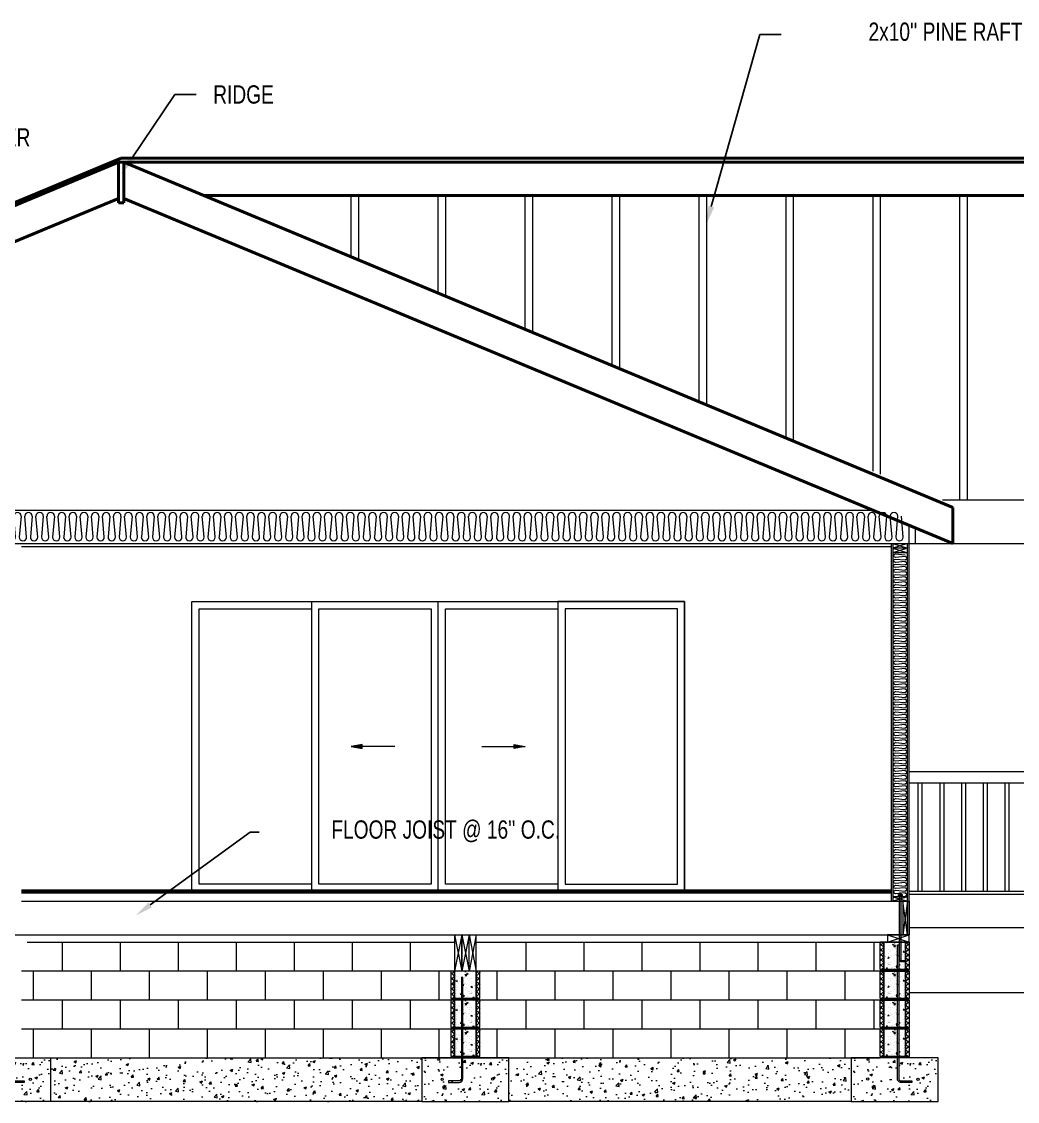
# Model space of a CAD drawing. Header units: inches. Extents: x 26998 to 46838, y -509 to 4343.
# Drawn here: x 39181.8 to 39456.6, y 1335.1 to 1633.2 of the extents above; entities that cross this region are included whole.
import ezdxf
from ezdxf import colors
from ezdxf.entities.mleader import LeaderData, LeaderLine
from ezdxf.math import Vec2, Vec3

# ---------------------------------------------------------------- set-up
doc = ezdxf.new("R2010")
doc.units = ezdxf.units.IN
doc.header["$LTSCALE"] = 0.5
doc.header["$MEASUREMENT"] = 0
for name, color, linetype, lineweight in [('A-COLS', 52, 'Continuous', 9), ('A-DETL-GENF', 92, 'Continuous', 9), ('A-Door', 31, 'Continuous', 25), ('A-FLOR', 192, 'Continuous', 18), ('A-FLOR-HRAL', 11, 'Continuous', 9), ('A-ROOF', 132, 'Continuous', 18), ('CAD_  Default_Lines', 7, 'Continuous', 5), ('Common', 4, 'Continuous', 5), ('HATCH', 24, 'Continuous', 9), ('I-WALL', 2, 'Continuous', 18), ('S-BEAM', 12, 'Continuous', 9), ('SWING', 4, 'Continuous', 5)]:
    doc.layers.add(name, color=color, linetype=linetype, lineweight=lineweight)
doc.layers.add('Insulate', color=7, linetype='Continuous', lineweight=0, true_color=0x918d8e)
doc.layers.add('S-FNDN', color=32, linetype='Continuous', lineweight=5, transparency=0.5)
doc.styles.get("Standard").update_dxf_attribs({"font": 'romans.shx', "width": 0.75})

# ---------------------------------------------------------------- blocks, each defined once
blk = doc.blocks.new('Door-Double-Sliding - 68_ x 80_-V1-Section 1')
at = {"layer": 'A-Door'}
blk.add_hatch(color=256, dxfattribs=at).paths.add_polyline_path([(-53.27, 39.47), (-53.27, 40.53), (-56.29, 40)], flags=0)
at = {"layer": 'A-DETL-GENF'}
for p, q in [((-53.27, 40.53), (-56.29, 40)), ((-56.29, 40), (-53.27, 39.47)), ((-44.29, 40), (-56.29, 40)), ((-53.27, 39.47), (-53.27, 40.53))]:
    blk.add_line(p, q, dxfattribs=at)
at = {"layer": 'A-Door', "lineweight": 9}
for p, q in [((-98.29, 2), (-98.29, 78)), ((-98.29, 78), (-67.29, 78)), ((-67.29, 80), (-67.29, 0)), ((-65.29, 78), (-34.29, 78)), ((-65.29, 2), (-65.29, 78)), ((-34.29, 78), (-34.29, 2)), ((-32.29, 0), (-32.29, 80)), ((-67.29, 2), (-98.29, 2)), ((-34.29, 2), (-65.29, 2))]:
    blk.add_line(p, q, dxfattribs=at)
blk = doc.blocks.new('Railing - 1_-508546-Section 1')
at = {"layer": 'A-FLOR-HRAL'}
for p, q in [((202.21, 30), (202.21, 0)), ((203.21, 0), (203.21, 30))]:
    blk.add_line(p, q, dxfattribs=at)
blk = doc.blocks.new('Railing - 1_-V3-Section 1')
at = {"layer": 'A-FLOR-HRAL'}
for p, q in [((196.21, 0), (196.21, 30)), ((197.21, 30), (197.21, 0))]:
    blk.add_line(p, q, dxfattribs=at)
blk = doc.blocks.new('Railing - Railing-508842-Section 1')
at = {"layer": 'A-FLOR-HRAL'}
for p, q in [((199.71, 33), (97.71, 33)), ((201.71, 33), (201.71, 30)), ((203.71, 33), (201.71, 33)), ((203.71, 30), (203.71, 33)), ((97.71, 30), (199.71, 30)), ((201.71, 30), (203.71, 30))]:
    blk.add_line(p, q, dxfattribs=at)
for name, p in [('Railing - 1_-V3-Section 1', (-96, 0)), ('Railing - 1_-V3-Section 1', (-90, 0)), ('Railing - 1_-V3-Section 1', (-84, 0)), ('Railing - 1_-V3-Section 1', (-78, 0)), ('Railing - 1_-V3-Section 1', (-72, 0)), ('Railing - 1_-V3-Section 1', (-66, 0)), ('Railing - 1_-V3-Section 1', (-60, 0)), ('Railing - 1_-V3-Section 1', (-54, 0)), ('Railing - 1_-V3-Section 1', (-48, 0)), ('Railing - 1_-V3-Section 1', (-42, 0)), ('Railing - 1_-V3-Section 1', (-36, 0)), ('Railing - 1_-V3-Section 1', (-30, 0)), ('Railing - 1_-V3-Section 1', (-24, 0)), ('Railing - 1_-V3-Section 1', (-18, 0)), ('Railing - 1_-V3-Section 1', (-12, 0)), ('Railing - 1_-V3-Section 1', (-6, 0)), ('Railing - 1_-V3-Section 1', (0, 0)), ('Railing - 1_-508546-Section 1', (0, 0))]:
    blk.add_blockref(name, p)
blk = doc.blocks.new('Structural Framing 29 - Structural Framing 29-550016-Section 1')
at = {"layer": 'S-BEAM'}
h = blk.add_hatch(dxfattribs=at)
h.set_pattern_fill('FP_3', color=256, style=0, pattern_type=2)
h.set_pattern_definition([(45, (-305.964, 47.068), (-3.18198, 3.18198), [])])
h.paths.add_polyline_path([(199.71, 96), (205.71, 96), (205.71, 108), (199.71, 108)], flags=0)
for p, q in [((199.71, 108), (106.91, 108)), ((99.46, 96), (99.46, 100.27)), ((99.46, 96), (199.71, 96))]:
    blk.add_line(p, q, dxfattribs=at)
at = {"layer": 'S-BEAM', "lineweight": 40}
for p, q in [((199.71, 108), (199.71, 96)), ((205.71, 108), (199.71, 108)), ((205.71, 96), (205.71, 108)), ((199.71, 96), (205.71, 96))]:
    blk.add_line(p, q, dxfattribs=at)
blk = doc.blocks.new('*U643')
at = {"layer": 'Insulate', "transparency": 33554687}
for p, q in [((2.92, -0.25), (-2.92, 0.25)), ((-2.92, -1.78), (2.92, -1.27))]:
    blk.add_line(p, q, dxfattribs=at)
for centre, start, end in [((-2.92, -0.76), 90, 270), ((2.92, 0.76), 270, 90)]:
    blk.add_arc(centre, 1.02, start, end, dxfattribs=at)
blk = doc.blocks.new('*U644')
at = {"layer": 'Insulate', "color": 0, "linetype": 'ByBlock', "lineweight": -2, "transparency": 16777216}
for p in [(0, 0), (0, -3.0625), (0, -6.125), (0, -9.1875), (0, -12.25), (0, -15.3125), (0, -18.375), (0, -21.4375), (0, -24.5), (0, -27.5625), (0, -30.625), (0, -33.6875), (0, -36.75), (0, -39.8125), (0, -42.875), (0, -45.9375), (0, -49), (0, -52.0625), (0, -55.125), (0, -58.1875), (0, -61.25), (0, -64.3125), (0, -67.375), (0, -70.4375), (0, -73.5), (0, -76.5625), (0, -79.625), (0, -82.6875), (0, -85.75), (0, -88.8125), (0, -91.875), (0, -94.9375), (0, -98), (0, -101.0625), (0, -104.125), (0, -107.1875), (0, -110.25), (0, -113.3125), (0, -116.375), (0, -119.4375), (0, -122.5), (0, -125.5625), (0, -128.625), (0, -131.6875), (0, -134.75), (0, -137.8125), (0, -140.875), (0, -143.9375), (0, -147), (0, -150.0625), (0, -153.125), (0, -156.1875), (0, -159.25), (0, -162.3125), (0, -165.375), (0, -168.4375), (0, -171.5), (0, -174.5625), (0, -177.625), (0, -180.6875), (0, -183.75), (0, -186.8125), (0, -189.875), (0, -192.9375), (0, -196), (0, -199.0625), (0, -202.125), (0, -205.1875), (0, -208.25), (0, -211.3125), (0, -214.375), (0, -217.4375), (0, -220.5), (0, -223.5625), (0, -226.625), (0, -229.6875), (0, -232.75), (0, -235.8125), (0, -238.875), (0, -241.9375), (0, -245), (0, -248.0625), (0, -251.125), (0, -254.1875), (0, -257.25), (0, -260.3125), (0, -263.375), (0, -266.4375), (0, -269.5), (0, -272.5625), (0, -275.625), (0, -278.6875), (0, -281.75), (0, -284.8125), (0, -287.875), (0, -290.9375), (0, -294), (0, -297.0625), (0, -300.125), (0, -303.1875), (0, -306.25), (0, -309.3125), (0, -312.375), (0, -315.4375), (0, -318.5), (0, -321.5625), (0, -324.625), (0, -327.6875), (0, -330.75), (0, -333.8125), (0, -336.875), (0, -339.9375), (0, -343), (0, -346.0625), (0, -349.125), (0, -352.1875), (0, -355.25), (0, -358.3125), (0, -361.375), (0, -364.4375), (0, -367.5), (0, -370.5625), (0, -373.625), (0, -376.6875), (0, -379.75), (0, -382.8125), (0, -385.875), (0, -388.9375), (0, -392), (0, -395.0625), (0, -398.125), (0, -401.1875), (0, -404.25), (0, -407.3125), (0, -410.375), (0, -413.4375), (0, -416.5), (0, -419.5625), (0, -422.625), (0, -425.6875), (0, -428.75)]:
    blk.add_blockref('*U643', p, dxfattribs=at)
blk = doc.blocks.new('-CAD Details ToolKit_ 8_ CMU w_ Grout')
at = {"layer": 'Common', "transparency": 33554687}
for points in [[(-3.81, 0.01), (-3.81, 7.62), (-2.81, 7.62), (-2.81, 0.01)], [(-3.69, 7.62), (-3.69, 8), (4.06, 8), (4.06, 7.62)], [(-2.81, 0.01), (-2.81, 7.62), (3.19, 7.62), (3.19, 0.01)], [(3.19, 0.01), (3.19, 7.62), (4.19, 7.62), (4.19, 0.01)]]:
    blk.add_lwpolyline(points, close=True, dxfattribs=at)
at = {"layer": 'HATCH', "transparency": 33554687}
for p, q in [((-3.81, 7.5), (-3.8, 7.52)), ((-3.81, 6.64), (-3.66, 6.49)), ((-3.81, 6.09), (-3.63, 6.27)), ((-3.8, 7.52), (-3.69, 7.62)), ((-2.81, 5.64), (-3.66, 6.49)), ((-3.63, 6.27), (-2.81, 7.09)), ((-3.38, 7.62), (-2.81, 7.06)), ((-2.81, 7.55), (-2.81, 7.55)), ((-2.81, 7.43), (-2.81, 7.43)), ((-2.81, 6.83), (-2.81, 6.83)), ((-2.76, 7.59), (-2.76, 7.59)), ((-2.71, 7.62), (-2.71, 7.62)), ((-2.62, 6.85), (-2.62, 6.85)), ((-2.57, 6.12), (-2.57, 6.12)), ((-2.54, 7.26), (-2.54, 7.26)), ((-2.32, 6.31), (-2.32, 6.31)), ((-2.29, 6.89), (-2.29, 6.89)), ((-1.69, 6.72), (-1.69, 6.72)), ((-1.39, 7.52), (-1.3, 7.62)), ((-1.39, 7.52), (-1.09, 7.5)), ((-1.27, 6.39), (-0.92, 6.52)), ((-1.27, 6.39), (-1.02, 6.22)), ((-1.09, 7.5), (-1.11, 7.62)), ((-1.04, 7.06), (-1.04, 7.06)), ((-1.02, 6.22), (-0.92, 6.52)), ((-0.66, 6.7), (-0.27, 7.1)), ((-0.66, 6.7), (-0.22, 6.63)), ((-0.22, 6.63), (-0.27, 7.1)), ((0.24, 6.66), (0.24, 6.66)), ((0.38, 7.25), (0.38, 7.25)), ((0.45, 7.62), (0.45, 7.62)), ((0.86, 7.13), (0.86, 7.13)), ((0.99, 7.13), (0.99, 7.13)), ((1.44, 6.31), (1.44, 6.31)), ((1.5, 7.62), (1.5, 7.62)), ((1.51, 6.27), (1.51, 6.27)), ((1.71, 6.14), (1.71, 6.14)), ((1.71, 6.14), (1.71, 6.14)), ((1.77, 6.21), (1.77, 6.21)), ((1.77, 6.21), (1.77, 6.21)), ((1.86, 6.33), (1.86, 6.33)), ((1.86, 6.33), (1.86, 6.33)), ((1.87, 7.62), (1.87, 7.62)), ((1.98, 5.97), (1.98, 5.97)), ((2, 6.2), (2, 6.2)), ((2.02, 7.53), (2.02, 7.53)), ((2.2, 7.21), (2.44, 7.5)), ((2.2, 7.21), (2.49, 7.18)), ((2.23, 6), (2.23, 6)), ((2.28, 6.6), (2.28, 6.6)), ((2.5, 7.2), (2.44, 7.5)), ((2.49, 7.18), (2.5, 7.18)), ((2.5, 7.18), (2.5, 7.2)), ((2.51, 7.22), (2.51, 7.22)), ((2.51, 7.22), (2.51, 7.22)), ((2.58, 7.17), (2.58, 7.17)), ((3.14, 7.56), (3.14, 7.56)), ((3.14, 7.56), (3.14, 7.56)), ((3.16, 7.56), (3.16, 7.56)), ((3.19, 7.57), (3.19, 7.57)), ((3.19, 7.06), (3.25, 7.12)), ((3.27, 7.01), (3.19, 7.09)), ((3.19, 7.02), (3.19, 7.02)), ((3.19, 7.01), (3.19, 7.01)), ((3.25, 7.12), (3.76, 7.62)), ((3.27, 7.01), (4.19, 6.09)), ((3.42, 5.87), (4.19, 6.64)), ((4.19, 7.5), (4.06, 7.62)), ((-3.81, 5.23), (-3.45, 4.86)), ((-3.81, 4.67), (-3.47, 5.02)), ((-3.81, 3.81), (-3.24, 3.24)), ((-3.81, 3.26), (-3.31, 3.77)), ((-3.47, 5.02), (-2.81, 5.67)), ((-2.81, 4.23), (-3.45, 4.86)), ((-3.31, 3.77), (-2.81, 4.26)), ((-3.24, 3.24), (-2.81, 2.81)), ((-2.81, 5.93), (-2.81, 5.93)), ((-2.81, 5.84), (-2.81, 5.84)), ((-2.81, 4.31), (-2.81, 4.31)), ((-2.81, 4.26), (-2.81, 4.26)), ((-2.81, 3.23), (-2.81, 3.23)), ((-2.6, 4.48), (-2.6, 4.48)), ((-2.38, 4.64), (-2.38, 4.64)), ((-2.36, 5.09), (-2.36, 5.09)), ((-2.29, 3.93), (-2.29, 3.93)), ((-2.24, 5.48), (-2.24, 5.48)), ((-1.83, 3.36), (-1.83, 3.36)), ((-1.13, 5.9), (-1.13, 5.9)), ((-0.99, 5.27), (-0.99, 5.27)), ((-0.69, 3.76), (-0.45, 4.05)), ((-0.69, 3.76), (-0.39, 3.73)), ((-0.51, 5.34), (-0.51, 5.34)), ((-0.46, 4.35), (-0.46, 4.35)), ((-0.39, 3.73), (-0.45, 4.05)), ((-0.18, 3.57), (-0.18, 3.57)), ((-0.18, 3.57), (-0.18, 3.57)), ((0.12, 3.33), (0.12, 3.33)), ((0.18, 4.99), (0.18, 4.99)), ((0.4, 3.65), (0.4, 3.65)), ((0.46, 4.44), (0.46, 4.44)), ((0.46, 4.44), (0.46, 4.44)), ((0.96, 5.59), (0.96, 5.59)), ((1.05, 3.91), (1.05, 3.91)), ((1.29, 5.57), (1.29, 5.57)), ((1.29, 5.57), (1.29, 5.57)), ((1.38, 3.78), (1.38, 3.78)), ((1.45, 4.35), (1.45, 4.35)), ((1.72, 4.38), (2.07, 4.51)), ((1.72, 4.38), (1.97, 4.21)), ((1.82, 5.64), (1.82, 5.64)), ((1.97, 4.21), (2.07, 4.51)), ((1.98, 3.05), (1.98, 3.05)), ((2.63, 3.94), (2.63, 3.94)), ((2.67, 3.94), (2.67, 3.94)), ((2.69, 5.75), (2.69, 5.75)), ((2.7, 3.95), (2.7, 3.95)), ((2.71, 3.92), (2.71, 3.92)), ((3.19, 5.64), (3.42, 5.87)), ((3.19, 5.67), (3.48, 5.38)), ((3.19, 5.44), (3.19, 5.44)), ((3.19, 5.39), (3.19, 5.39)), ((3.19, 4.23), (3.58, 4.62)), ((3.19, 4.26), (3.7, 3.75)), ((3.19, 3.97), (3.19, 3.97)), ((3.19, 3.85), (3.19, 3.85)), ((3.19, 3.78), (3.19, 3.78)), ((3.19, 2.81), (3.75, 3.37)), ((4.19, 4.67), (3.48, 5.38)), ((3.58, 4.62), (4.19, 5.23)), ((4.19, 3.26), (3.7, 3.75)), ((3.75, 3.37), (4.19, 3.81)), ((-3.81, 1.84), (-3.14, 2.52)), ((-3.02, 1.61), (-3.81, 2.4)), ((-3.81, 0.43), (-2.98, 1.27)), ((-2.84, 0.01), (-3.81, 0.98)), ((-3.14, 2.52), (-2.81, 2.84)), ((-3.02, 1.61), (-2.81, 1.4)), ((-2.98, 1.27), (-2.81, 1.43)), ((-2.82, 0.01), (-2.81, 0.02)), ((-2.81, 2.7), (-2.81, 2.7)), ((-2.81, 1.43), (-2.81, 1.43)), ((-2.81, 1.08), (-2.81, 1.08)), ((-2.81, 0.02), (-2.81, 0.02)), ((-2.66, 1.19), (-2.66, 1.19)), ((-2.63, 2.83), (-2.63, 2.83)), ((-2.51, 1.31), (-2.51, 1.31)), ((-2.48, 2.76), (-2.13, 2.9)), ((-2.48, 2.76), (-2.24, 2.6)), ((-2.45, 2.98), (-2.45, 2.98)), ((-2.38, 1.49), (-2.38, 1.49)), ((-2.35, 2.37), (-2.35, 2.37)), ((-2.24, 2.6), (-2.13, 2.9)), ((-2.13, 2.24), (-2.13, 2.24)), ((-1.65, 1.58), (-1.65, 1.58)), ((-1.65, 1.58), (-1.65, 1.58)), ((-1.48, 1.82), (-1.48, 1.82)), ((-1.48, 1.82), (-1.48, 1.82)), ((-1.37, 2.95), (-1.37, 2.95)), ((-1.2, 2.79), (-1.2, 2.79)), ((-1.01, 1.67), (-1.01, 1.67)), ((-0.94, 2.55), (-0.94, 2.55)), ((-0.94, 2.55), (-0.94, 2.55)), ((-0.79, 1.38), (-0.79, 1.38)), ((-0.68, 2.9), (-0.68, 2.9)), ((-0.68, 2.9), (-0.68, 2.9)), ((-0.33, 2.67), (-0.33, 2.67)), ((0, 1), (0.39, 1.41)), ((0, 1), (0.44, 0.93)), ((0.01, 0.01), (0.24, 0.29)), ((0.01, 0.01), (0.01, 0.01)), ((0.06, 1.81), (0.06, 1.81)), ((0.06, 1.66), (0.06, 1.66)), ((0.07, 0.01), (0.07, 0.01)), ((0.09, 1.61), (0.09, 1.61)), ((0.29, 0.01), (0.24, 0.29)), ((0.44, 0.93), (0.39, 1.41)), ((0.5, 0.75), (0.85, 0.88)), ((0.5, 0.75), (0.75, 0.58)), ((0.75, 0.58), (0.85, 0.88)), ((0.77, 1.98), (0.77, 1.98)), ((1.1, 0.14), (1.1, 0.14)), ((1.32, 1.97), (1.32, 1.97)), ((1.36, 0.01), (1.36, 0.01)), ((1.39, 1.07), (1.39, 1.07)), ((1.42, 2.71), (1.42, 2.71)), ((1.74, 0.1), (1.74, 0.1)), ((1.88, 2.05), (1.88, 2.05)), ((2.12, 0.01), (2.12, 0.01)), ((2.46, 0.27), (2.46, 0.27)), ((3.91, 2.12), (3.19, 2.84)), ((3.19, 2.17), (3.19, 2.17)), ((3.19, 2.16), (3.19, 2.16)), ((3.19, 1.4), (3.91, 2.12)), ((4.12, 0.5), (3.19, 1.43)), ((3.19, 0.54), (3.19, 0.54)), ((3.19, 0.37), (3.19, 0.37)), ((3.2, 0.01), (3.19, 0.03)), ((3.2, 0.01), (4.07, 0.87)), ((3.91, 2.12), (4.19, 2.4)), ((3.91, 2.12), (4.19, 1.84)), ((4.07, 0.87), (4.19, 0.98)), ((4.19, 0.43), (4.12, 0.5))]:
    blk.add_line(p, q, dxfattribs=at)
blk = doc.blocks.new('*U649')
at = {"transparency": 33554687, "rotation": 180}
blk.add_blockref('-CAD Details ToolKit_ 8_ CMU w_ Grout', (0.19, 4), dxfattribs=at)
blk = doc.blocks.new('*U650')
at = {"layer": 'Common', "color": 0, "linetype": 'ByBlock', "lineweight": -2, "transparency": 16777216}
for p in [(0, 16), (0, 8), (0, 0)]:
    blk.add_blockref('*U649', p, dxfattribs=at)
blk = doc.blocks.new('*U651')
at = {"layer": 'Insulate', "transparency": 33554687}
for p, q in [((1.34, -0.12), (-1.34, 0.12)), ((-1.34, -0.82), (1.34, -0.58))]:
    blk.add_line(p, q, dxfattribs=at)
for centre, start, end in [((-1.34, -0.35), 90, 270), ((1.34, 0.35), 270, 90)]:
    blk.add_arc(centre, 0.468, start, end, dxfattribs=at)
blk = doc.blocks.new('*U652')
at = {"layer": 'SWING', "color": 0, "linetype": 'ByBlock', "lineweight": -2, "transparency": 16777216}
for p in [(0, 0), (0, -1.41), (0, -2.81), (0, -4.22), (0, -5.63), (0, -7.04), (0, -8.44), (0, -9.85), (0, -11.26), (0, -12.66), (0, -14.07), (0, -15.48), (0, -16.89), (0, -18.29), (0, -19.7), (0, -21.11), (0, -22.51), (0, -23.92), (0, -25.33), (0, -26.74), (0, -28.14), (0, -29.55), (0, -30.96), (0, -32.36), (0, -33.77), (0, -35.18), (0, -36.59), (0, -37.99), (0, -39.4), (0, -40.81), (0, -42.22), (0, -43.62), (0, -45.03), (0, -46.44), (0, -47.84), (0, -49.25), (0, -50.66), (0, -52.07), (0, -53.47), (0, -54.88), (0, -56.29), (0, -57.69), (0, -59.1), (0, -60.51), (0, -61.92), (0, -63.32), (0, -64.73), (0, -66.14), (0, -67.54), (0, -68.95), (0, -70.36), (0, -71.77), (0, -73.17), (0, -74.58), (0, -75.99), (0, -77.39), (0, -78.8), (0, -80.21), (0, -81.62), (0, -83.02), (0, -84.43), (0, -85.84), (0, -87.24), (0, -88.65), (0, -90.06), (0, -91.47), (0, -92.87)]:
    blk.add_blockref('*U651', p, dxfattribs=at)
blk = doc.blocks.new('-CAD Details ToolKit_Cast-in-Place Anchor Bolt')
at = {"color": 9, "true_color": 0xc0c0c0, "transparency": 33554687}
for points in [[(0.38, 9), (-0.98, 9), (0.38, 9), (-0.98, 9.14)], [(-0.98, 9.14), (0.38, 9.14), (-0.98, 9.14), (0.38, 9)], [(0.2, 9.14), (-0.8, 9.14), (0.2, 9.14), (-0.8, 9.64)], [(-0.8, 9.64), (0.2, 9.64), (-0.8, 9.64), (0.2, 9.14)]]:
    blk.add_solid(points, dxfattribs=at)
at = {"color": 9, "lineweight": 0, "true_color": 0xc0c0c0, "transparency": 33554687}
for points in [[(-0.12, -8.41), (-0.52, -8.39), (-0.12, -8.41), (-0.12, 10.06)], [(-0.12, 10.06), (-0.52, -8.39), (-0.12, 10.06), (-0.52, 10.06)], [(-0.12, -8.41), (-0.52, -8.44), (-0.12, -8.41), (-0.52, -8.39)], [(-0.12, -8.41), (-0.12, -8.44), (-0.12, -8.41), (-0.52, -8.44)], [(-0.12, -8.44), (-0.5, -8.52), (-0.12, -8.44), (-0.52, -8.44)], [(-0.11, -8.47), (-0.5, -8.52), (-0.11, -8.47), (-0.12, -8.44)], [(-0.48, -8.6), (-0.5, -8.52), (-0.48, -8.6), (-0.11, -8.47)], [(-0.11, -8.47), (-0.1, -8.5), (-0.11, -8.47), (-0.48, -8.6)], [(-0.1, -8.5), (-0.44, -8.68), (-0.1, -8.5), (-0.48, -8.6)], [(-0.09, -8.52), (-0.44, -8.68), (-0.09, -8.52), (-0.1, -8.5)], [(-0.39, -8.75), (-0.44, -8.68), (-0.39, -8.75), (-0.09, -8.52)], [(-0.08, -8.54), (-0.39, -8.75), (-0.08, -8.54), (-0.09, -8.52)], [(-0.34, -8.81), (-0.39, -8.75), (-0.34, -8.81), (-0.08, -8.54)], [(-0.06, -8.56), (-0.34, -8.81), (-0.06, -8.56), (-0.08, -8.54)], [(-0.27, -8.87), (-0.34, -8.81), (-0.27, -8.87), (-0.06, -8.56)], [(-0.04, -8.58), (-0.27, -8.87), (-0.04, -8.58), (-0.06, -8.56)], [(-0.2, -8.91), (-0.27, -8.87), (-0.2, -8.91), (-0.04, -8.58)], [(-0.02, -8.6), (-0.2, -8.91), (-0.02, -8.6), (-0.04, -8.58)], [(-0.13, -8.95), (-0.2, -8.91), (-0.13, -8.95), (-0.02, -8.6)], [(0.01, -8.61), (-0.13, -8.95), (0.01, -8.61), (-0.02, -8.6)], [(0.04, -8.62), (-0.13, -8.95), (0.04, -8.62), (0.01, -8.61)], [(-0.05, -8.98), (-0.13, -8.95), (-0.05, -8.98), (0.04, -8.62)], [(0.06, -8.63), (-0.05, -8.98), (0.06, -8.63), (0.04, -8.62)], [(0.03, -8.99), (-0.05, -8.98), (0.03, -8.99), (0.06, -8.63)], [(0.06, -8.63), (0.1, -9), (0.06, -8.63), (0.03, -8.99)], [(0.06, -8.63), (0.98, -8.63), (0.06, -8.63), (0.1, -9)], [(0.98, -8.63), (0.98, -9), (0.98, -8.63), (0.1, -9)]]:
    blk.add_solid(points, dxfattribs=at)
at = {"layer": 'Common', "transparency": 33554687}
for points in [[(-0.98, 9), (-0.98, 9.14), (0.38, 9.14), (0.38, 9)], [(-0.8, 9.14), (-0.8, 9.64), (0.2, 9.64), (0.2, 9.14)]]:
    blk.add_lwpolyline(points, close=True, dxfattribs=at)
blk.add_lwpolyline([(-0.12, 10.06), (-0.12, -8.41, 0.375648), (0.06, -8.63), (0.98, -8.63), (0.98, -9), (0.1, -9, -0.389407), (-0.52, -8.39), (-0.52, 10.06)], format="xyb", close=True, dxfattribs=at)
blk = doc.blocks.new('*U659')
at = {"transparency": 33554687, "rotation": 180}
blk.add_blockref('-CAD Details ToolKit_ 8_ CMU w_ Grout', (0.19, 4), dxfattribs=at)
blk = doc.blocks.new('*U660')
at = {"layer": 'Common', "color": 0, "linetype": 'ByBlock', "lineweight": -2, "transparency": 16777216}
for p in [(0, 24), (0, 16), (0, 8), (0, 0)]:
    blk.add_blockref('*U659', p, dxfattribs=at)

msp = doc.modelspace()

# ---------------------------------------------------------------- hatches: boundary and pattern name
at = {"layer": 'A-DETL-GENF', "lineweight": 18}
msp.add_hatch(color=256, dxfattribs=at).paths.add_polyline_path([(39317.7652043, 1432.5567494), (39320.7785518, 1433.0880838), (39317.7652043, 1433.6194183)], flags=0)
at = {"layer": 'S-FNDN', "lineweight": 9, "true_color": 0xc7c8ca}
h = msp.add_hatch(dxfattribs=at)
h.set_pattern_fill('FP_2', color=9, style=0, pattern_type=2)
h.set_pattern_definition([(0, (39329.0664, 1347.088), (0, 8), []), (90, (39329.0664, 1347.088), (-8, 8), [8, -8])])
h.paths.add_polyline_path([(39181.7785518, 1347.0880838), (39300.2785518, 1347.0880838), (39300.2785518, 1373.0880838), (39301.2785518, 1373.0880838), (39301.2785518, 1379.0880838), (39181.7785518, 1379.0880838)])
h.paths.add_polyline_path([(39007.7785518, 1347.0880838), (39084.2785518, 1347.0880838), (39084.2785518, 1373.0880838), (39085.2785518, 1373.0880838), (39085.2785518, 1379.0880838), (38999.7785518, 1379.0880838), (38999.7785518, 1347.0880838)])
h.paths.add_polyline_path([(39410.7785518, 1347.0880838), (39418.7785518, 1347.0880838), (39418.7785518, 1379.0880838), (39307.2785518, 1379.0880838), (39307.2785518, 1373.0880838), (39308.2785518, 1373.0880838), (39308.2785518, 1347.0880838), (39400.4231629, 1347.0880838)])
h.paths.add_polyline_path([(39092.2785518, 1347.0880838), (39173.7785518, 1347.0880838), (39173.7785518, 1379.0880838), (39091.2785518, 1379.0880838), (39091.2785518, 1373.0880838), (39092.2785518, 1373.0880838)])
at = {"layer": 'SWING', "lineweight": 5}
h = msp.add_hatch(dxfattribs=at)
h.set_pattern_fill('AR-CONC', color=256)
h.set_pattern_definition([(50, (-17786.864, 13863.3735), (7.1726018, -0.62752135), [0.75, -8.25]), (355, (-17786.864, 13863.3735), (-1.3875133, 7.5219213), [0.6, -6.6]), (100.451444, (-17786.266, 13863.321), (5.7850885, 6.8943999), [0.6374019, -7.0114211]), (46.1842, (-17786.864, 13865.3735), (10.6724133, -1.6551928), [1.125, -12.375]), (96.635635, (-17785.975, 13865.236), (9.3466195, 9.741186), [0.9561034, -10.5171376]), (351.184164, (-17786.864, 13865.373), (9.3466195, 9.741186), [0.9, -9.9]), (21, (-17785.864, 13864.8735), (5.9690705, -4.0261889), [0.75, -8.25]), (326, (-17785.864, 13864.8735), (2.4331533, 7.25150045), [0.6, -6.6]), (71.451445, (-17785.3665, 13864.538), (8.4022238, 3.2253115), [0.6374019, -7.0114211]), (37.5, (-17786.864, 13863.3735), (0.12159855, 3.32893854), [0, -6.52, 0, -6.7, 0, -6.625]), (7.5, (-17786.864, 13863.3735), (2.63069537, 3.94411712), [0, -3.82, 0, -6.37, 0, -2.525]), (327.5, (-17789.094, 13863.3735), (5.33822436, -0.22554872), [0, -2.5, 0, -7.8, 0, -10.35]), (317.5, (-17790.094, 13863.3735), (5.8318617, 1.00104982), [0, -3.25, 0, -5.18, 0, -7.35])])
h.paths.add_polyline_path([(39189.9411986, 1347.0880838), (39165.9411986, 1347.0880838), (39165.9411986, 1335.0880838), (39189.9411986, 1335.0880838)])
h.paths.add_polyline_path([(39185.0980783, 1341.2630761, -1), (39185.7230783, 1341.2630761, -1)], flags=16)
h.paths.add_polyline_path([(39171.2152946, 1341.1627845, -1), (39171.8402946, 1341.1627845, -1)], flags=16)
at = {"layer": 'SWING', "lineweight": 5, "true_color": 0x939598}
h = msp.add_hatch(dxfattribs=at)
h.set_pattern_fill('AR-CONC', color=252)
h.set_pattern_definition([(50, (-17969.0266, 14078.0586), (7.1726018, -0.62752135), [0.75, -8.25]), (355, (-17969.0266, 14078.059), (-1.3875133, 7.5219213), [0.6, -6.6]), (100.451444, (-17968.429, 14078.0064), (5.7850885, 6.8943999), [0.6374019, -7.0114211]), (46.1842, (-17969.027, 14080.059), (10.6724133, -1.6551928), [1.125, -12.375]), (96.635635, (-17968.137, 14079.921), (9.3466195, 9.741186), [0.9561034, -10.5171376]), (351.184164, (-17969.027, 14080.059), (9.3466195, 9.741186), [0.9, -9.9]), (21, (-17968.0266, 14079.5586), (5.9690705, -4.0261889), [0.75, -8.25]), (326, (-17968.0266, 14079.559), (2.4331533, 7.25150045), [0.6, -6.6]), (71.451445, (-17967.529, 14079.223), (8.4022238, 3.2253115), [0.6374019, -7.0114211]), (37.5, (-17969.0266, 14078.0586), (0.12159855, 3.32893854), [0, -6.52, 0, -6.7, 0, -6.625]), (7.5, (-17969.0266, 14078.0586), (2.63069537, 3.94411712), [0, -3.82, 0, -6.37, 0, -2.525]), (327.5, (-17971.2566, 14078.0586), (5.33822436, -0.22554872), [0, -2.5, 0, -7.8, 0, -10.35]), (317.5, (-17972.2566, 14078.0586), (5.8318617, 1.00104982), [0, -3.25, 0, -5.18, 0, -7.35])])
h.paths.add_polyline_path([(39292.2785518, 1347.0880838), (39189.7785518, 1347.0880838), (39189.7785518, 1335.0880838), (39292.2785518, 1335.0880838)])
edge = h.paths.add_edge_path(flags=16)
edge.add_arc((39215.7647439, 1341.2630761), 0.3125, 0, 360)
edge = h.paths.add_edge_path(flags=16)
edge.add_arc((39201.8819602, 1341.1627845), 0.3125, 0, 360)
at = {"layer": 'SWING', "lineweight": 5}
h = msp.add_hatch(dxfattribs=at)
h.set_pattern_fill('AR-CONC', color=256)
h.set_pattern_definition([(50, (-17660.5266, 13863.3735), (7.1726018, -0.62752135), [0.75, -8.25]), (355, (-17660.5266, 13863.3735), (-1.3875133, 7.5219213), [0.6, -6.6]), (100.451444, (-17659.929, 13863.321), (5.7850885, 6.8943999), [0.6374019, -7.0114211]), (46.1842, (-17660.527, 13865.3735), (10.6724133, -1.6551928), [1.125, -12.375]), (96.635635, (-17659.637, 13865.236), (9.3466195, 9.741186), [0.9561034, -10.5171376]), (351.184164, (-17660.527, 13865.373), (9.3466195, 9.741186), [0.9, -9.9]), (21, (-17659.5266, 13864.8735), (5.9690705, -4.0261889), [0.75, -8.25]), (326, (-17659.5266, 13864.8735), (2.4331533, 7.25150045), [0.6, -6.6]), (71.451445, (-17659.029, 13864.538), (8.4022238, 3.2253115), [0.6374019, -7.0114211]), (37.5, (-17660.5266, 13863.3735), (0.12159855, 3.32893854), [0, -6.52, 0, -6.7, 0, -6.625]), (7.5, (-17660.5266, 13863.3735), (2.63069537, 3.94411712), [0, -3.82, 0, -6.37, 0, -2.525]), (327.5, (-17662.7566, 13863.3735), (5.33822436, -0.22554872), [0, -2.5, 0, -7.8, 0, -10.35]), (317.5, (-17663.7566, 13863.3735), (5.8318617, 1.00104982), [0, -3.25, 0, -5.18, 0, -7.35])])
h.paths.add_polyline_path([(39316.2785518, 1347.0880838), (39292.2785518, 1347.0880838), (39292.2785518, 1335.0880838), (39316.2785518, 1335.0880838)])
h.paths.add_polyline_path([(39311.4354315, 1341.2630761, -1), (39312.0604315, 1341.2630761, -1)], flags=16)
h.paths.add_polyline_path([(39297.5526478, 1341.1627845, -1), (39298.1776478, 1341.1627845, -1)], flags=16)
at = {"layer": 'SWING', "lineweight": 5, "true_color": 0x939598}
h = msp.add_hatch(dxfattribs=at)
h.set_pattern_fill('AR-CONC', color=252)
h.set_pattern_definition([(50, (-17969.0266, 13863.3735), (7.1726018, -0.62752135), [0.75, -8.25]), (355, (-17969.0266, 13863.3735), (-1.3875133, 7.5219213), [0.6, -6.6]), (100.451444, (-17968.429, 13863.321), (5.7850885, 6.8943999), [0.6374019, -7.0114211]), (46.1842, (-17969.027, 13865.3735), (10.6724133, -1.6551928), [1.125, -12.375]), (96.635635, (-17968.137, 13865.236), (9.3466195, 9.741186), [0.9561034, -10.5171376]), (351.184164, (-17969.027, 13865.373), (9.3466195, 9.741186), [0.9, -9.9]), (21, (-17968.0266, 13864.8735), (5.9690705, -4.0261889), [0.75, -8.25]), (326, (-17968.0266, 13864.8735), (2.4331533, 7.25150045), [0.6, -6.6]), (71.451445, (-17967.529, 13864.538), (8.4022238, 3.2253115), [0.6374019, -7.0114211]), (37.5, (-17969.0266, 13863.3735), (0.12159855, 3.32893854), [0, -6.52, 0, -6.7, 0, -6.625]), (7.5, (-17969.0266, 13863.3735), (2.63069537, 3.94411712), [0, -3.82, 0, -6.37, 0, -2.525]), (327.5, (-17971.2566, 13863.3735), (5.33822436, -0.22554872), [0, -2.5, 0, -7.8, 0, -10.35]), (317.5, (-17972.2566, 13863.3735), (5.8318617, 1.00104982), [0, -3.25, 0, -5.18, 0, -7.35])])
h.paths.add_polyline_path([(39410.7785518, 1347.0880838), (39316.2785518, 1347.0880838), (39316.2785518, 1335.0880838), (39410.7785518, 1335.0880838)])
edge = h.paths.add_edge_path(flags=16)
edge.add_arc((39342.2647439, 1341.2630761), 0.3125, 0, 360)
edge = h.paths.add_edge_path(flags=16)
edge.add_arc((39328.3819602, 1341.1627845), 0.3125, 0, 360)
at = {"layer": 'SWING', "lineweight": 5}
h = msp.add_hatch(dxfattribs=at)
h.set_pattern_fill('AR-CONC', color=256)
h.set_pattern_definition([(50, (-17542.0266, 13863.3735), (7.1726018, -0.62752135), [0.75, -8.25]), (355, (-17542.0266, 13863.3735), (-1.3875133, 7.5219213), [0.6, -6.6]), (100.451444, (-17541.429, 13863.321), (5.7850885, 6.8943999), [0.6374019, -7.0114211]), (46.1842, (-17542.027, 13865.3735), (10.6724133, -1.6551928), [1.125, -12.375]), (96.635635, (-17541.137, 13865.236), (9.3466195, 9.741186), [0.9561034, -10.5171376]), (351.184164, (-17542.027, 13865.373), (9.3466195, 9.741186), [0.9, -9.9]), (21, (-17541.0266, 13864.8735), (5.9690705, -4.0261889), [0.75, -8.25]), (326, (-17541.0266, 13864.8735), (2.4331533, 7.25150045), [0.6, -6.6]), (71.451445, (-17540.529, 13864.538), (8.4022238, 3.2253115), [0.6374019, -7.0114211]), (37.5, (-17542.0266, 13863.3735), (0.12159855, 3.32893854), [0, -6.52, 0, -6.7, 0, -6.625]), (7.5, (-17542.0266, 13863.3735), (2.63069537, 3.94411712), [0, -3.82, 0, -6.37, 0, -2.525]), (327.5, (-17544.2566, 13863.3735), (5.33822436, -0.22554872), [0, -2.5, 0, -7.8, 0, -10.35]), (317.5, (-17545.2566, 13863.3735), (5.8318617, 1.00104982), [0, -3.25, 0, -5.18, 0, -7.35])])
h.paths.add_polyline_path([(39434.7785518, 1347.0880838), (39410.7785518, 1347.0880838), (39410.7785518, 1335.0880838), (39434.7785518, 1335.0880838)])
h.paths.add_polyline_path([(39429.9354315, 1341.2630761, -1), (39430.5604315, 1341.2630761, -1)], flags=16)
h.paths.add_polyline_path([(39416.0526478, 1341.1627845, -1), (39416.6776478, 1341.1627845, -1)], flags=16)

# ---------------------------------------------------------------- linework, layer by layer
at = {"layer": 'A-COLS', "lineweight": 40}
for p, q in [((39209.2785518, 1595.5464172), (38979.7785518, 1499.9214172)), ((39546.7785518, 1595.5464242), (39209.2785518, 1595.5464242)), ((38979.7785518, 1499.1089172), (39208.5285518, 1594.4214172)), ((39208.5285518, 1594.4214172), (39208.5285518, 1583.1714172)), ((39208.5285518, 1594.4214172), (39210.0285518, 1594.4214172)), ((39210.0285518, 1594.4214172), (39210.0285518, 1583.1714172)), ((39546.7785518, 1594.4214172), (39210.0285518, 1594.4214172)), ((39438.7785518, 1499.1089172), (39210.0285518, 1594.4214172)), ((38979.7785518, 1489.0880838), (39208.5285518, 1584.4005838)), ((39208.5285518, 1583.1714172), (39210.0285518, 1583.1714172)), ((39210.0285518, 1584.4005838), (39438.7785518, 1489.0880838)), ((39525.5285518, 1585.1714172), (39232.2285518, 1585.1714172)), ((39438.7785518, 1499.1089172), (39438.7785518, 1489.0880838))]:
    msp.add_line(p, q, dxfattribs=at)
at = {"layer": 'A-COLS'}
for p, q in [((39272.7785518, 1568.2755838), (39272.7785518, 1585.1714172)), ((39274.7785518, 1585.1714172), (39274.7785518, 1567.4422505)), ((39296.7785518, 1558.2755838), (39296.7785518, 1585.1714172)), ((39298.7785518, 1585.1714172), (39298.7785518, 1557.4422505)), ((39320.7785518, 1548.2755838), (39320.7785518, 1585.1714172)), ((39322.7785518, 1585.1714172), (39322.7785518, 1547.4422505)), ((39344.7785518, 1538.2755838), (39344.7785518, 1585.1714172)), ((39346.7785518, 1585.1714172), (39346.7785518, 1537.4422505)), ((39368.7785518, 1528.2755838), (39368.7785518, 1585.1714172)), ((39370.7785518, 1585.1714172), (39370.7785518, 1527.4422505)), ((39392.7785518, 1518.2755838), (39392.7785518, 1585.1714172)), ((39394.7785518, 1585.1714172), (39394.7785518, 1517.4422505)), ((39416.7785518, 1509.0880838), (39416.7785518, 1585.1714172)), ((39418.7785518, 1585.1714172), (39418.7785518, 1508.2547505)), ((39440.7785518, 1501.0880838), (39440.7785518, 1585.1714172)), ((39442.7785518, 1585.1714172), (39442.7785518, 1501.0880838)), ((39422.2785518, 1489.0880838), (39426.2785518, 1487.8380838)), ((39426.2785518, 1489.0880838), (39422.2785518, 1487.8380838)), ((39426.2785518, 1487.8380838), (39422.2785518, 1487.8380838)), ((39422.2785518, 1487.8380838), (39426.2785518, 1486.5880838)), ((39426.2785518, 1487.8380838), (39422.2785518, 1486.5880838)), ((39426.2785518, 1486.5880838), (39422.2785518, 1486.5880838)), ((39534.7785518, 1393.0880838), (39426.7785518, 1393.0880838)), ((39426.7785518, 1392.3380838), (39534.7785518, 1392.3380838)), ((39181.7785518, 1390.3380838), (39426.7785518, 1390.3380838)), ((39426.2785518, 1391.5880838), (39422.2785518, 1391.5880838)), ((39422.2785518, 1391.5880838), (39426.2785518, 1390.3380838)), ((39426.2785518, 1391.5880838), (39422.2785518, 1390.3380838)), ((39425.0285518, 1390.3380838), (39425.0285518, 1381.0880838)), ((39426.2785518, 1390.3380838), (39425.0285518, 1381.0880838)), ((39426.2785518, 1381.0880838), (39425.0285518, 1390.3380838)), ((39426.2785518, 1381.0880838), (39426.2785518, 1390.3380838)), ((39426.7785518, 1390.3380838), (39426.7785518, 1381.0880838)), ((38991.7785518, 1381.0880838), (39426.7785518, 1381.0880838)), ((39301.2785518, 1381.0880838), (39301.2785518, 1371.0880838)), ((39301.2785518, 1381.0880838), (39303.2785518, 1371.0880838)), ((39303.2785518, 1381.0880838), (39301.2785518, 1371.0818098)), ((39303.2785518, 1371.0880838), (39303.2785518, 1381.0880838)), ((39303.2785518, 1381.0880838), (39303.2785518, 1371.0880838)), ((39303.2785518, 1381.0880838), (39305.2785518, 1371.0880838)), ((39305.2785518, 1381.0880838), (39303.2785518, 1371.0818098)), ((39305.2785518, 1381.0880838), (39307.2785518, 1371.0880838)), ((39307.2785518, 1381.0880838), (39305.2785518, 1371.0818098)), ((39305.2785518, 1371.0880838), (39305.2785518, 1381.0880838)), ((39307.2785518, 1371.0880838), (39307.2785518, 1381.0880838)), ((39426.7785518, 1381.0880838), (39420.7785518, 1381.0880838)), ((39420.7785518, 1381.0880838), (39420.7785518, 1379.0880838)), ((39420.7785518, 1381.0880838), (39426.7120112, 1379.0880838)), ((39420.7785518, 1379.0880838), (39426.7785518, 1381.0880838)), ((39426.7785518, 1383.0880838), (39528.7785518, 1383.0880838)), ((39426.7785518, 1379.0880838), (39426.7785518, 1381.0880838)), ((39426.7785518, 1379.0880838), (39418.7785518, 1379.0880838)), ((39420.7785518, 1379.0880838), (39426.7785518, 1379.0880838)), ((39165.7785518, 1347.0880838), (39189.7785518, 1347.0880838)), ((39189.7785518, 1347.0880838), (39189.7785518, 1335.0880838)), ((39189.7785518, 1335.0880838), (39165.7785518, 1335.0880838))]:
    msp.add_line(p, q, dxfattribs=at)
at = {"layer": 'A-DETL-GENF'}
for p, q in [((39308.7785518, 1433.0880838), (39320.7785518, 1433.0880838)), ((39317.7652043, 1433.6194183), (39320.7785518, 1433.0880838)), ((39317.7652043, 1432.5567494), (39317.7652043, 1433.6194183)), ((39320.7785518, 1433.0880838), (39317.7652043, 1432.5567494))]:
    msp.add_line(p, q, dxfattribs=at)
at = {"layer": 'A-Door', "lineweight": 9}
for p, q in [((39329.7785518, 1473.0880838), (39329.7785518, 1393.0880838)), ((39364.7785518, 1473.0880838), (39329.7785518, 1473.0880838)), ((39364.7785518, 1393.0880838), (39364.7785518, 1473.0880838)), ((39298.7785518, 1395.0880838), (39298.7785518, 1471.0880838)), ((39298.7785518, 1471.0880838), (39329.7785518, 1471.0880838)), ((39329.7785518, 1395.0880838), (39298.7785518, 1395.0880838))]:
    msp.add_line(p, q, dxfattribs=at)
at = {"layer": 'A-FLOR', "lineweight": 60}
msp.add_line((39421.7785518, 1393.0880838), (39181.7785518, 1393.0880838), dxfattribs=at)
at = {"layer": 'A-ROOF'}
msp.add_line((39426.7785518, 1489.0880838), (39428.5285518, 1489.0880838), dxfattribs=at)
at = {"layer": 'Common', "linetype": 'Continuous', "transparency": 33554687}
for points in [[(39178.8605542, 1378.3495422), (39178.8617627, 1341.4720868, 0.4591171402), (39179.6135997, 1340.7263262), (39182.4871962, 1340.7263262), (39182.4881634, 1340.3513262), (39179.4805216, 1340.3513262, -0.4048990054), (39178.4867627, 1341.3480971), (39178.4855542, 1378.3495422)], [(39423.8605542, 1378.3495422), (39423.8617627, 1341.4720868, 0.4591171402), (39424.6135997, 1340.7263262), (39427.4871962, 1340.7263262), (39427.4881634, 1340.3513262), (39424.4805216, 1340.3513262, -0.4048990054), (39423.4867627, 1341.3480971), (39423.4855542, 1378.3495422)], [(39303.1965494, 1369.2820194), (39303.1953409, 1341.4720868, -0.4591171402), (39302.4435039, 1340.7263262), (39299.5699074, 1340.7263262), (39299.5689401, 1340.3513262), (39302.5765819, 1340.3513262, 0.4048990054), (39303.5703409, 1341.3480971), (39303.5715494, 1369.2820194)]]:
    msp.add_lwpolyline(points, format="xyb", close=True, dxfattribs=at)
for centre in [(39184.1919557, 1341.1627845), (39297.8651478, 1341.1627845), (39311.7479315, 1341.2630761), (39415.3091721, 1341.2630761), (39429.1919557, 1341.1627845)]:
    msp.add_circle(centre, 0.3125, dxfattribs=at)
at = {"layer": 'I-WALL'}
for p, q in [((39228.7785518, 1393.0880838), (39228.7785518, 1473.0880838)), ((39228.7785518, 1473.0880838), (39364.7785518, 1473.0880838)), ((39364.7785518, 1473.0880838), (39364.7785518, 1393.0880838)), ((39362.7785518, 1471.0880838), (39331.7785518, 1471.0880838)), ((39331.7785518, 1471.0880838), (39331.7785518, 1395.0880838)), ((39362.7785518, 1395.0880838), (39362.7785518, 1471.0880838)), ((39331.7785518, 1395.0880838), (39362.7785518, 1395.0880838))]:
    msp.add_line(p, q, dxfattribs=at)
at = {"layer": 'S-FNDN'}
for p, q in [((39183.2785518, 1379.0880838), (39301.2785518, 1379.0880838)), ((39307.2785518, 1379.0880838), (39418.7785518, 1379.0880838)), ((39189.7785518, 1347.0880838), (39292.2785518, 1347.0880838)), ((39316.2785518, 1347.0880838), (39292.2785518, 1347.0880838)), ((39292.2785518, 1347.0880838), (39292.2785518, 1335.0880838)), ((39316.2785518, 1347.0880838), (39410.7785518, 1347.0880838)), ((39316.2785518, 1335.0880838), (39316.2785518, 1347.0880838)), ((39434.7785518, 1347.0880838), (39410.7785518, 1347.0880838)), ((39410.7785518, 1347.0880838), (39410.7785518, 1335.0880838)), ((39434.7785518, 1335.0880838), (39434.7785518, 1347.0880838)), ((39292.2785518, 1335.0880838), (39189.7785518, 1335.0880838)), ((39292.2785518, 1335.0880838), (39316.2785518, 1335.0880838)), ((39410.7785518, 1335.0880838), (39316.2785518, 1335.0880838)), ((39410.7785518, 1335.0880838), (39434.7785518, 1335.0880838))]:
    msp.add_line(p, q, dxfattribs=at)
at = {"layer": 'SWING', "lineweight": 5}
for p, q in [((39001.9785518, 1498.3380838), (39416.5785518, 1498.3380838)), ((39426.7785518, 1390.3380838), (39426.7785518, 1494.0880838)), ((38991.7785518, 1489.0880838), (39426.7785518, 1489.0880838)), ((39181.7785518, 1488.3380838), (39421.7785518, 1488.3380838)), ((39421.7785518, 1489.0880838), (39421.7785518, 1390.3380838)), ((39422.2785518, 1489.0880838), (39422.2785518, 1390.3380838)), ((39426.2785518, 1390.3380838), (39426.2785518, 1489.0880838)), ((39426.7785518, 1381.0880838), (39426.7785518, 1393.0880838)), ((39667.1939251, 1365.0880909), (39426.7785518, 1365.0880909))]:
    msp.add_line(p, q, dxfattribs=at)

# ---------------------------------------------------------------- block references
at = {"linetype": 'Continuous', "lineweight": 0, "transparency": 33554687}
msp.add_blockref('-CAD Details ToolKit_Cast-in-Place Anchor Bolt', (39424.5781991, 1382.5880838), dxfattribs=at)
at = {"layer": 'A-Door'}
msp.add_blockref('Door-Double-Sliding - 68_ x 80_-V1-Section 1', (39329.0664186, 1393.0880838), dxfattribs=at)
at = {"layer": 'A-FLOR-HRAL'}
msp.add_blockref('Railing - Railing-508842-Section 1', (39329.0664186, 1393.0880838), dxfattribs=at)
at = {"layer": 'Common'}
msp.add_blockref('*U660', (39422.7785518, 1351.0929104), dxfattribs=at)
at = {"layer": 'Common', "xscale": -1}
msp.add_blockref('*U650', (39304.2785518, 1351.0929104), dxfattribs=at)
at = {"layer": 'Insulate', "rotation": 90.00000258223338}
msp.add_blockref('*U644', (38994.5764554, 1493.7815793), dxfattribs=at)
at = {"layer": 'S-BEAM'}
msp.add_blockref('Structural Framing 29 - Structural Framing 29-550016-Section 1', (39329.0664186, 1393.0880838), dxfattribs=at)
at = {"layer": 'SWING', "lineweight": 5, "extrusion": (0, 0, -1), "zscale": -1, "rotation": 180}
msp.add_blockref('*U652', (-39424.2893535, 1392.5544765), dxfattribs=at)

# ---------------------------------------------------------------- leaders
at = {"layer": 'CAD_  Default_Lines'}
ml = msp.add_multileader_mtext('Standard', dxfattribs=at)
ml.set_content("{\\fArial|b0|i0|c0|p34;2x10'' PINE RAFTER @ 2' O.C.}", color=256)
ml.set_leader_properties()
ml.build(insert=Vec2(0, 0))
ml.multileader.update_dxf_attribs({"text_right_attachment_type": 6, "dogleg_length": 0.060208, "arrow_head_size": 5.0413287})
ctx = ml.context
ctx.base_point, ctx.char_height, ctx.arrow_head_size, ctx.landing_gap_size, ctx.plane_origin = Vec3(39391.4518441, 1629.7008118), 5.041328701, 5.0413287, 0.0756199, Vec3(39491.7205742, 1626.3514536)
ctx.right_attachment, ctx.text_align_type = 6, 2
notes = []
notes.append((ctx, [(1, (1, 1, 0), (39385.5498628, 1629.7008118), (1, 0), 5.9019813, [(0, [(39370.7785518, 1577.3039453)], 0, [])])]))
ctx.mtext.insert, ctx.mtext.alignment, ctx.mtext.flow_direction = Vec3(39489.950294, 1632.9625446), 3, 5
ml = msp.add_multileader_mtext('Standard', dxfattribs=at)
ml.set_content('{\\fArial|b0|i0|c0|p34;RIDGE}', color=256)
ml.set_leader_properties()
ml.build(insert=Vec2(0, 0))
ml.multileader.update_dxf_attribs({"text_right_attachment_type": 6, "dogleg_length": 0.060208, "arrow_head_size": 5.0413287})
ctx = ml.context
ctx.base_point, ctx.char_height, ctx.arrow_head_size, ctx.landing_gap_size, ctx.plane_origin = Vec3(39229.94684, 1613.067486), 5.041328701, 5.0413287, 0.0756199, Vec3(39330.2155702, 1640.1933648)
ctx.right_attachment, ctx.text_align_type = 6, 2
notes.append((ctx, [(1, (1, 1, 0), (39224.0448587, 1613.067486), (1, 0), 5.9019813, [(0, [(39209.2735478, 1591.1458564)], 0, [])])]))
ctx.mtext.insert, ctx.mtext.alignment, ctx.mtext.flow_direction = Vec3(39251.394805, 1615.6311358), 3, 5
ml = msp.add_multileader_mtext('Standard', dxfattribs=at)
ml.set_content('{\\fArial|b0|i0|c0|p34;RAFTER}', color=256)
ml.set_leader_properties()
ml.build(insert=Vec2(0, 0))
ml.multileader.update_dxf_attribs({"text_right_attachment_type": 6, "dogleg_length": 0.060208, "arrow_head_size": 5.0413287})
ctx = ml.context
ctx.base_point, ctx.char_height, ctx.arrow_head_size, ctx.landing_gap_size, ctx.plane_origin = Vec3(39156.602012, 1601.2695499), 5.041328701, 5.0413287, 0.0756199, Vec3(39258.0665874, 1609.4883181)
ctx.right_attachment, ctx.text_align_type = 6, 2
notes.append((ctx, [(1, (1, 1, 0), (39151.8958759, 1601.2695499), (1, 0), 4.7061361, [(0, [(39137.124565, 1560.4408098)], 0, [])])]))
ctx.mtext.insert, ctx.mtext.alignment, ctx.mtext.flow_direction = Vec3(39184.2054875, 1603.7902142), 3, 5
ml = msp.add_multileader_mtext('Standard', dxfattribs=at)
ml.set_content("{\\fArial|b0|i0|c0|p34;FLOOR JOIST @ 16'' O.C.}", color=256)
ml.set_leader_properties()
ml.build(insert=Vec2(0, 0))
ml.multileader.update_dxf_attribs({"text_right_attachment_type": 6, "dogleg_length": 0.060208, "arrow_head_size": 5.0413287})
ctx = ml.context
ctx.base_point, ctx.char_height, ctx.arrow_head_size, ctx.landing_gap_size, ctx.plane_origin = Vec3(39247.3240657, 1409.4142816), 5.041328701, 5.0413287, 0.0756199, Vec3(39334.1488308, 1435.41824)
ctx.right_attachment, ctx.text_align_type = 6, 2
notes.append((ctx, [(1, (1, 1, 0), (39244.8958373, 1409.4142816), (1, 0), 2.4282284, [(0, [(39213.2068084, 1386.3707316)], 0, [])])]))
ctx.mtext.insert, ctx.mtext.alignment, ctx.mtext.flow_direction = Vec3(39330.4027899, 1412.6760144), 3, 5
for ctx, leaders in notes:
    for number, flags, end, landing, length, lines in leaders:
        leader = LeaderData()
        leader.index, (leader.has_last_leader_line, leader.has_dogleg_vector, leader.attachment_direction) = number, flags
        leader.last_leader_point, leader.dogleg_vector, leader.dogleg_length = Vec3(end), Vec3(landing), length
        for number, points, colour, breaks in lines:
            line = LeaderLine()
            line.index, line.vertices, line.color, line.breaks = number, Vec3.list(points), colors.encode_raw_color(colour), breaks
            leader.lines.append(line)
        ctx.leaders.append(leader)

doc.saveas('drawing.dxf')
